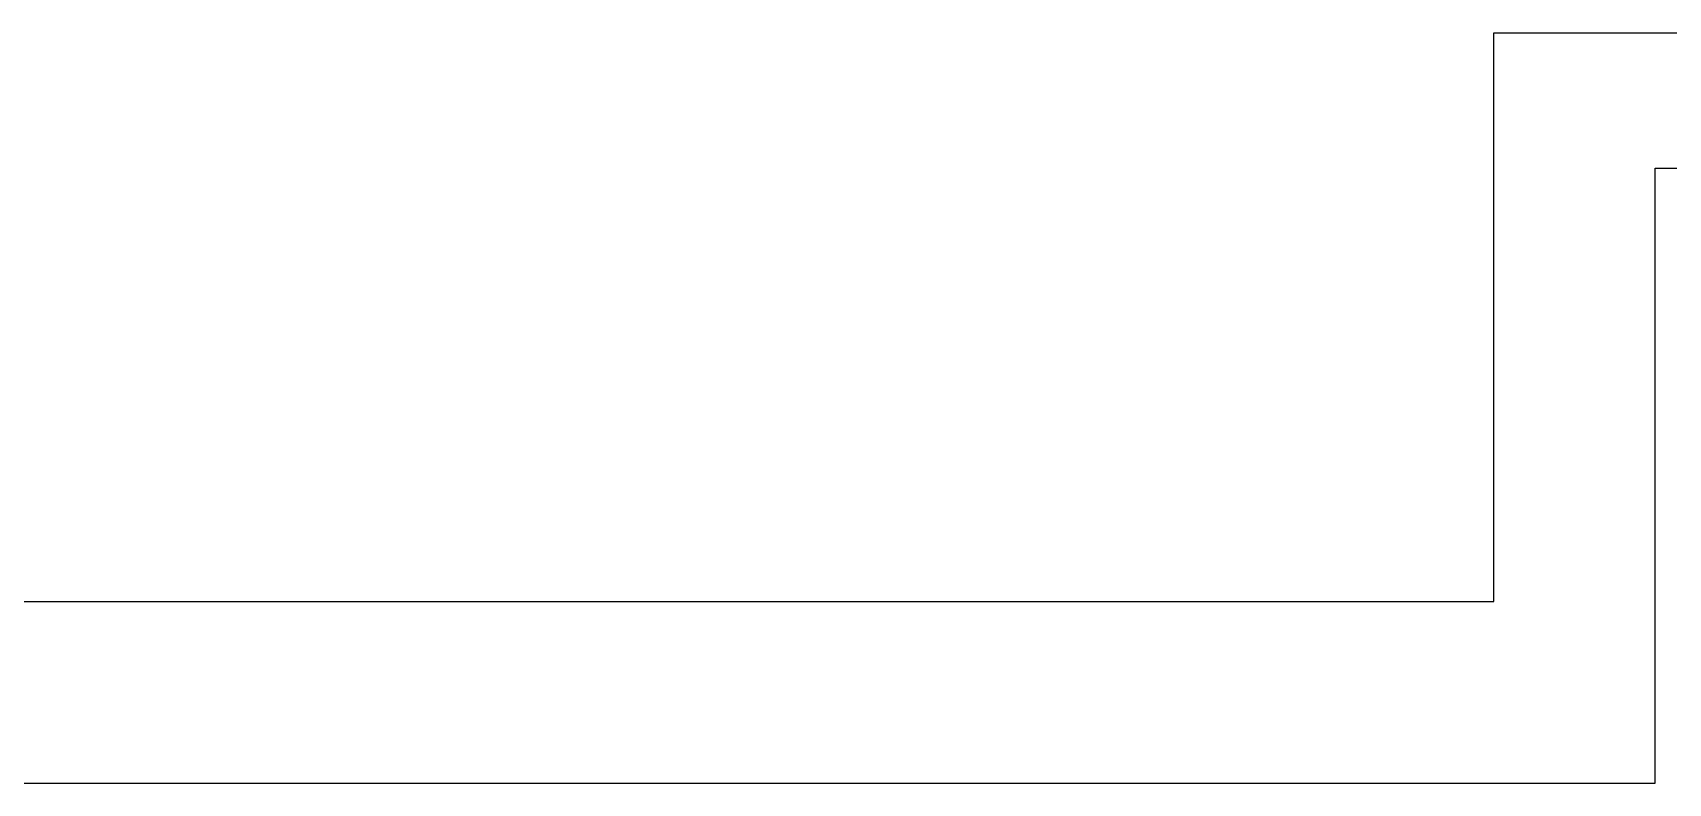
# Model space of a CAD drawing. Header units: millimetres. Extents: x 25 to 865, y 44 to 1047.
# Drawn here: x 167.1 to 231.8, y 138.2 to 167.9 of the extents above; entities that cross this region are included whole.
import ezdxf

# ---------------------------------------------------------------- set-up
doc = ezdxf.new("R2010")
doc.units = ezdxf.units.MM
doc.layers.add('ASHADE', color=7, linetype='Continuous')

msp = doc.modelspace()

# ---------------------------------------------------------------- linework, layer by layer
at = {"layer": 'ASHADE', "color": 5, "ltscale": 2}
for p, q in [((224.908, 145.378), (224.908, 167.885)), ((231.303, 138.178), (231.303, 162.524))]:
    msp.add_line(p, q, dxfattribs=at)
at = {"layer": 'ASHADE', "color": 5}
for p, q in [((224.908, 167.885), (273.56, 167.885)), ((231.303, 162.524), (279.955, 162.524)), ((139.461, 145.378), (224.908, 145.378)), ((139.461, 138.178), (231.303, 138.178))]:
    msp.add_line(p, q, dxfattribs=at)

doc.saveas('drawing.dxf')
